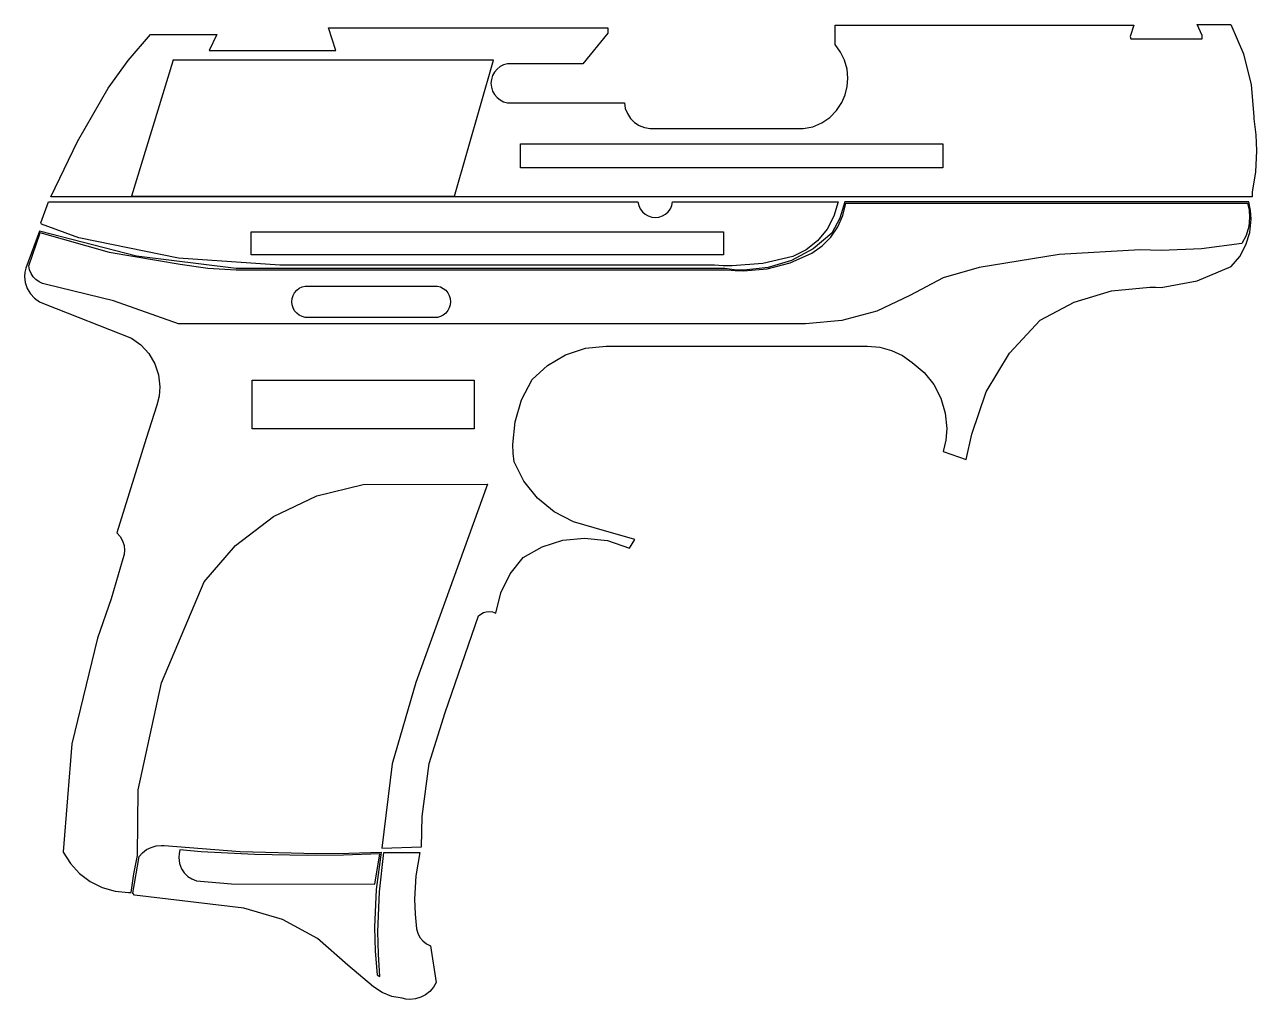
# Model space of a CAD drawing. Header units: millimetres. Extents: x 0 to 38.7, y 0 to 30.6.
import ezdxf

# ---------------------------------------------------------------- set-up
doc = ezdxf.new("R2010")
doc.units = ezdxf.units.MM

msp = doc.modelspace()

# ---------------------------------------------------------------- linework, layer by layer
for points in [[(3.949, 30.301), (6.036, 30.301), (5.799, 29.798), (9.774, 29.798), (9.546, 30.509), (18.312, 30.509), (18.312, 30.335), (17.534, 29.377), (15.163, 29.377), (15.043, 29.344), (14.932, 29.288), (14.835, 29.211), (14.755, 29.116), (14.695, 29.007), (14.659, 28.889), (14.646, 28.765), (14.659, 28.642), (14.695, 28.523), (14.755, 28.414), (14.835, 28.319), (14.932, 28.242), (15.043, 28.186), (15.163, 28.153), (18.834, 28.153), (18.863, 27.978), (18.928, 27.813), (19.025, 27.664), (19.151, 27.538), (19.3, 27.441), (19.465, 27.376), (19.64, 27.347), (24.45, 27.347), (24.751, 27.403), (25.033, 27.52), (25.287, 27.691), (25.5, 27.909), (25.665, 28.167), (25.769, 28.407), (25.833, 28.661), (25.854, 28.922), (25.828, 29.209), (25.751, 29.487), (25.626, 29.746), (25.456, 29.979), (25.456, 30.595), (34.831, 30.595), (34.717, 30.237), (34.745, 30.161), (36.984, 30.161), (36.984, 30.265), (36.823, 30.607), (37.876, 30.607), (38.277, 29.691), (38.523, 28.722), (38.605, 27.725), (38.605, 27.652), (38.663, 27.148), (38.682, 26.641), (38.65, 25.99), (38.554, 25.346), (38.552, 25.196), (0.819, 25.196), (1.658, 26.937), (2.628, 28.608), (3.251, 29.483)], [(4.651, 29.462), (3.354, 25.224), (13.499, 25.224), (14.726, 29.488), (4.658, 29.488)], [(15.573, 26.861), (28.841, 26.861), (28.841, 26.109), (15.573, 26.109)], [(14.537, 16.173), (12.284, 9.948), (11.544, 7.391), (11.219, 4.749), (12.465, 4.785), (12.483, 5.742), (12.705, 7.406), (13.205, 9.009), (14.254, 12.041), (14.325, 12.099), (14.407, 12.143), (14.496, 12.17), (14.588, 12.179), (14.694, 12.167), (14.795, 12.131), (14.957, 12.768), (15.247, 13.358), (15.652, 13.875), (16.248, 14.21), (16.9, 14.416), (17.579, 14.486), (18.305, 14.406), (18.996, 14.171), (19.167, 14.445), (17.888, 14.811), (17.233, 14.994), (16.63, 15.309), (16.105, 15.742), (15.681, 16.274), (15.376, 16.882), (15.346, 17.154), (15.336, 17.428), (15.404, 18.14), (15.607, 18.828), (15.935, 19.464), (16.42, 19.907), (16.987, 20.239), (17.61, 20.444), (18.263, 20.513), (18.345, 20.512), (18.427, 20.509), (21.974, 20.509), (26.441, 20.509), (26.475, 20.509), (26.855, 20.475), (27.222, 20.376), (27.567, 20.214), (27.878, 19.995), (28.247, 19.682), (28.55, 19.303), (28.774, 18.874), (28.912, 18.41), (28.959, 17.928), (28.932, 17.56), (28.851, 17.2), (29.564, 16.948), (29.742, 17.745), (30.199, 19.081), (30.926, 20.291), (31.891, 21.322), (32.965, 21.895), (34.131, 22.248), (35.342, 22.368), (35.517, 22.365), (35.692, 22.358), (36.827, 22.567), (37.894, 23.008), (38.159, 23.325), (38.356, 23.689), (38.478, 24.084), (38.519, 24.495), (38.501, 24.772), (38.445, 25.044), (25.758, 25.044), (25.606, 24.529), (25.355, 24.054), (24.763, 23.564), (24.086, 23.2), (23.351, 22.976), (22.586, 22.9), (22.288, 22.912), (21.991, 22.946), (6.639, 22.946), (3.512, 23.335), (0.462, 24.127), (0.039, 22.964), (0.01, 22.833), (0, 22.7), (0.02, 22.508), (0.081, 22.325), (0.179, 22.158), (0.309, 22.016), (0.467, 21.905), (0.645, 21.83), (3.351, 20.765), (3.653, 20.551), (3.904, 20.278), (4.091, 19.958), (4.207, 19.606), (4.246, 19.237), (4.221, 18.945), (4.149, 18.661), (3.812, 17.614), (2.896, 14.652), (2.998, 14.537), (3.075, 14.403), (3.122, 14.256), (3.138, 14.103), (3.125, 13.967), (3.088, 13.836), (2.715, 12.578), (2.291, 11.337), (1.486, 8.026), (1.215, 4.63), (1.215, 4.625), (1.438, 4.266), (1.723, 3.954), (2.06, 3.699), (2.439, 3.511), (2.845, 3.395), (3.266, 3.357), (3.346, 3.358), (3.433, 3.94), (3.549, 4.517), (3.569, 6.577), (4.295, 9.939), (5.634, 13.108), (6.617, 14.248), (7.814, 15.163), (9.172, 15.813), (10.635, 16.171)], [(0.477, 24.076), (2.655, 23.465), (4.885, 23.082), (5.758, 22.96), (6.638, 22.908), (22.048, 22.908), (22.313, 22.884), (22.579, 22.876), (23.323, 22.939), (24.045, 23.127), (24.725, 23.434), (25.046, 23.658), (25.321, 23.936), (25.541, 24.259), (25.698, 24.617), (25.787, 24.998), (38.401, 24.998), (38.452, 24.779), (38.469, 24.555), (38.441, 24.268), (38.357, 23.991), (38.222, 23.736), (36.96, 23.572), (35.689, 23.517), (35.361, 23.521), (35.033, 23.532), (32.489, 23.387), (29.973, 22.986), (28.845, 22.654), (27.804, 22.106), (26.768, 21.614), (25.661, 21.312), (24.519, 21.21), (24.403, 21.211), (4.828, 21.211), (2.787, 21.935), (0.684, 22.449), (0.564, 22.478), (0.452, 22.529), (0.352, 22.601), (0.268, 22.691), (0.202, 22.794), (0.157, 22.909), (0.134, 23.03), (0.477, 24.033)], [(0.751, 25.04), (19.262, 25.04), (19.286, 24.929), (19.333, 24.824), (19.401, 24.732), (19.486, 24.656), (19.585, 24.599), (19.693, 24.564), (19.807, 24.552), (19.92, 24.564), (20.029, 24.599), (20.128, 24.656), (20.213, 24.732), (20.281, 24.824), (20.327, 24.929), (20.351, 25.04), (25.545, 25.04), (25.417, 24.593), (25.199, 24.182), (24.903, 23.823), (24.539, 23.533), (24.125, 23.323), (23.181, 23.104), (22.216, 23.03), (21.939, 23.036), (21.662, 23.054), (8.331, 23.054), (8.015, 23.052), (4.829, 23.269), (1.701, 23.914), (0.533, 24.34), (0.513, 24.388)], [(7.119, 24.104), (21.947, 24.104), (21.947, 23.378), (7.119, 23.378)], [(8.81, 22.399), (12.961, 22.399), (13.057, 22.372), (13.145, 22.326), (13.223, 22.264), (13.287, 22.188), (13.335, 22.101), (13.364, 22.006), (13.374, 21.907), (13.364, 21.808), (13.335, 21.713), (13.287, 21.626), (13.223, 21.549), (13.145, 21.488), (13.057, 21.442), (12.961, 21.415), (8.81, 21.415), (8.713, 21.441), (8.623, 21.486), (8.544, 21.548), (8.479, 21.624), (8.431, 21.712), (8.401, 21.807), (8.391, 21.907), (8.401, 22.007), (8.431, 22.102), (8.479, 22.19), (8.544, 22.266), (8.623, 22.328), (8.713, 22.373)], [(7.148, 19.446), (14.115, 19.446), (14.115, 17.917), (7.148, 17.917)], [(11.156, 0.717), (11.111, 1.423), (11.097, 2.13), (11.143, 3.374), (11.28, 4.611), (12.406, 4.611), (12.285, 3.883), (12.245, 3.147), (12.261, 2.68), (12.31, 2.214), (12.347, 2.074), (12.413, 1.945), (12.505, 1.833), (12.617, 1.742), (12.746, 1.676), (12.926, 0.53), (12.839, 0.381), (12.726, 0.251), (12.591, 0.144), (12.438, 0.065), (12.272, 0.016), (12.1, 0), (11.975, 0.009), (11.852, 0.035), (11.528, 0.09), (11.224, 0.211), (10.952, 0.394), (10.151, 1.077), (9.202, 1.907), (8.095, 2.511), (6.884, 2.863), (3.452, 3.273), (3.401, 3.331), (3.599, 4.487), (3.706, 4.605), (3.832, 4.702), (3.974, 4.773), (4.127, 4.817), (4.286, 4.832), (4.333, 4.831), (4.379, 4.827), (6.77, 4.642), (9.167, 4.58), (10.183, 4.591), (11.199, 4.625), (11.037, 3.45), (10.983, 2.265), (11.004, 1.514), (11.07, 0.765)], [(4.879, 4.696), (4.849, 4.576), (4.838, 4.452), (4.861, 4.27), (4.927, 4.098), (5.013, 3.971), (5.123, 3.863), (5.252, 3.78), (5.396, 3.725), (6.495, 3.626), (10.995, 3.619), (11.151, 4.569), (10.018, 4.528), (8.884, 4.514), (7.214, 4.544), (5.545, 4.633)]]:
    msp.add_lwpolyline(points, close=True)

doc.saveas('drawing.dxf')
